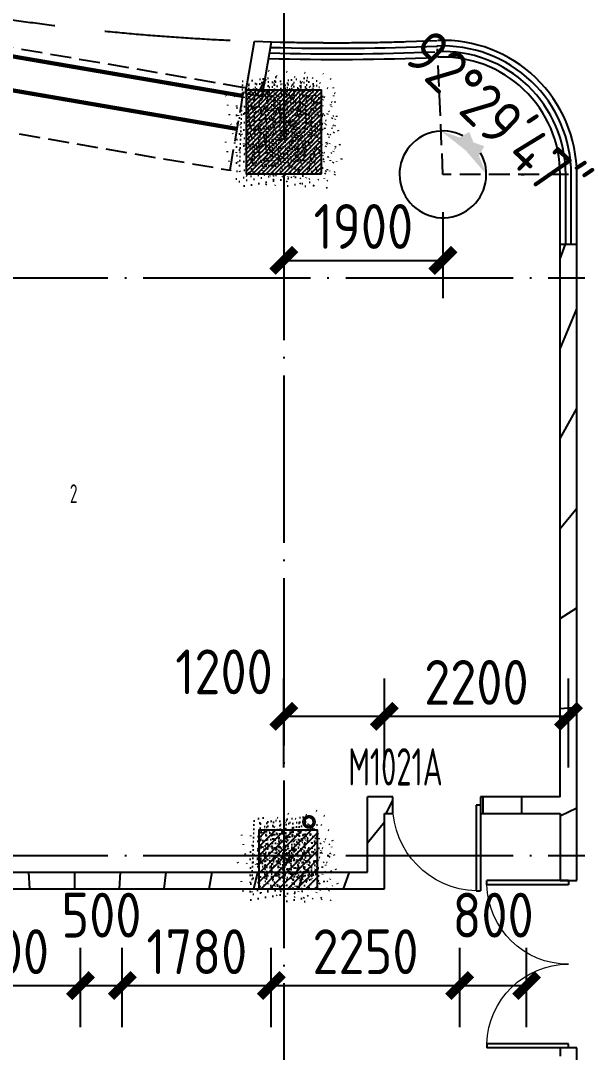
# Model space of a CAD drawing. Header units: inches. Extents: x 0 to 1813292486, y 0 to 3473589894.
# Drawn here: x 600562341 to 600568992, y 3473218165 to 3473230489 of the extents above; entities that cross this region are included whole.
import ezdxf
from ezdxf.enums import TextEntityAlignment as Align
from ezdxf.xclip import XClip

# ---------------------------------------------------------------- set-up
doc = ezdxf.new("R2010")
doc.units = ezdxf.units.IN
doc.header["$LTSCALE"] = 1000
doc.header["$MEASUREMENT"] = 0
doc.header["$XCLIPFRAME"] = 2
for name, pattern in [('AX-MALL-DIM-P02$0$DASH', [0.35, 0.25, -0.1]), ('AX-MALL-GIRD-200$0$DOTE', [2.4200000000000004, 2, -0.2, 0.02, -0.2]), ('AX-MALL-WALL-P02-QT$0$Ax-Dxs-Wall-P01-150$0$DASH', [0.35, 0.25, -0.1]), ('AX-MALL-WALL-P02-QT$0$DASH', [0.35, 0.25, -0.1]), ('PX-MALL-P02-LG$0$CONTINOUS', [0])]:
    doc.linetypes.add(name, pattern=pattern)
for name, color, linetype in [('A-Anno-Note', 241, 'Continuous'), ('AX-MALL-DIM-P02$0$A-Anno-Dims', 3, 'Continuous'), ('AX-MALL-DIM-P02$0$A-Detl-Patt', 8, 'Continuous'), ('AX-MALL-DIM-P02$0$A-Detl-Thin', 131, 'Continuous'), ('AX-MALL-GIRD-200$0$A-Grid', 222, 'AX-MALL-GIRD-200$0$DOTE'), ('AX-MALL-P02-200$0$A-Anno-Note', 241, 'Continuous'), ('AX-MALL-WALL-P02$0$A-Anno-Note', 241, 'Continuous'), ('AX-MALL-WALL-P02-QT$0$A-Curt', 151, 'Continuous'), ('AX-MALL-WALL-P02-QT$0$A-Detl-Fine', 152, 'Continuous'), ('AX-MALL-WALL-P02-QT$0$A-Detl-Patt', 8, 'Continuous'), ('AX-MALL-WALL-P02-QT$0$A-Detl-Thin', 131, 'Continuous'), ('AX-MALL-WALL-P02-QT$0$A-Wall', 2, 'Continuous'), ('AX-MALL-WALL-P02-QT$0$A-Wall-Patt', 13, 'Continuous'), ('AX-MALL-WALL-P02-QT$0$A-Wind', 4, 'Continuous'), ('AX-MALL-WORD-P02$0$A-Spac-Iden', 231, 'Continuous'), ('AX-MALL-WORD-P02$0$A-Wind-Iden', 11, 'Continuous'), ('AX-MALL-ZTKD-P02$0$A-Anno-Note', 241, 'Continuous'), ('PX-MALL-P02-LG$0$P-Pipe-Risr', 7, 'Continuous'), ('PX-MALL-P02-LG$0$P-Pipe-Risr-Arch', 6, 'Continuous'), ('PX-MALL-P02-LG$0$P-Pipe-Risr-W100', 6, 'Continuous'), ('PX-MALL-P02-LG$0$P-Pipe-Risr-W50', 6, 'Continuous'), ('PX-MALL-P02-LG$0$P-Sewr-Pipe', 123, 'PX-MALL-P02-LG$0$CONTINOUS'), ('SX-MALL-WALL-L-1F~2F$0$S-COLU', 30, 'Continuous'), ('SX-MALL-WALL-L-1F~2F$0$S-PATT-WALL', 83, 'Continuous'), ('SX-MALL-WALL-L-1F~2F$0$单形心', 4, 'Continuous')]:
    doc.layers.add(name, color=color, linetype=linetype)
doc.styles.add('AX-MALL-DIM-P02$0$_TCH_DIM_T3', font='gbenor.shx')
doc.styles.add('AX-MALL-WORD-P02$0$_TCH_SPACE', font='gbenor.shx', dxfattribs={"bigfont": 'gbcbig.shx'})
doc.styles.add('AX-MALL-WORD-P02$0$_TCH_WINDOW', font='gbenor.shx', dxfattribs={"bigfont": 'gbcbig.shx'})
doc.styles.add('PX-MALL-P02-LG$0$jzfz', font='gbenor.shx', dxfattribs={"bigfont": 'gbcbig.shx'})
doc.dimstyles.new('AX-MALL-DIM-P02$0$_TCH_ARCH&&180', dxfattribs={"dimtxt": 535.5, "dimasz": 270, "dimexe": 450, "dimexo": 450, "dimgap": 137.25, "dimtad": 1, "dimdec": 0, "dimzin": 0, "dimdsep": 46, "dimtxsty": 'AX-MALL-DIM-P02$0$_TCH_DIM_T3', "dimblk": 'AX-MALL-DIM-P02$0$_ArchTick', "dimcen": 0.09, "dimclrt": 7, "dimazin": 2, "dimtfac": 1, "dimtdec": 0, "dimtix": 1, "dimtmove": 2, "dimatfit": 3, "dimfxl": 500, "dimtolj": 1, "dimtzin": 0, "dimarcsym": 0})
doc.dimstyles.new('AX-MALL-DIM-P02$0$_TCH_ARROW&&180', dxfattribs={"dimtxt": 535.5, "dimasz": 540, "dimexe": 450, "dimexo": 450, "dimgap": 137.25, "dimtad": 1, "dimdec": 0, "dimzin": 0, "dimdsep": 46, "dimtxsty": 'AX-MALL-DIM-P02$0$_TCH_DIM_T3', "dimcen": 0.09, "dimclrt": 7, "dimaunit": 1, "dimadec": 3, "dimazin": 2, "dimtfac": 1, "dimtdec": 0, "dimtix": 1, "dimtmove": 2, "dimatfit": 3, "dimfxl": 500, "dimtolj": 1, "dimtzin": 0, "dimarcsym": 0})
pattern_1 = [(45, (0, 359.0227), (-353.55353201463, 353.55353201463), [])]

# ---------------------------------------------------------------- blocks, each defined once
blk = doc.blocks.new('AX-MALL-WORD-P02')
at = {"layer": 'AX-MALL-WORD-P02$0$A-Spac-Iden', "style": 'AX-MALL-WORD-P02$0$_TCH_SPACE', "width": 0.7}
blk.add_text('2', height=223.125, rotation=339.5681613092246, dxfattribs=at).set_placement((600371670.332056, 3473089662.333387))
at = {"layer": 'AX-MALL-WORD-P02$0$A-Wind-Iden', "style": 'AX-MALL-WORD-P02$0$_TCH_WINDOW', "width": 0.7}
blk.add_text('M1021A', height=446.25, rotation=339.5681612302259, dxfattribs=at).set_placement((600373607.7053525, 3473085338.981866))
blk = doc.blocks.new('AX-MALL-GIRD-200')
at = {"layer": 'AX-MALL-GIRD-200$0$A-Grid'}
for p, q in [((600401631.5671628, 3473162765.920172), (600362902.028213, 3473058802.19309)), ((600223757.4145118, 3473147635.412487), (600581653.41861, 3473014308.649205)), ((600221348.6739725, 3473141169.504273), (600579244.6780716, 3473007842.740992))]:
    blk.add_line(p, q, dxfattribs=at)
blk = doc.blocks.new('*U106')
at = {"layer": 'AX-MALL-WALL-P02-QT$0$A-Detl-Fine', "color": 152, "linetype": 'AX-MALL-WALL-P02-QT$0$Ax-Dxs-Wall-P01-150$0$DASH'}
blk.add_lwpolyline([(-999.9999999474991, 22093.01273759392), (-999.9999999417487, 14636.67173621705), (5.452602636069059e-08, 14636.67173621333), (4.877563242189353e-08, 22093.01273759764)], close=True, dxfattribs=at)
at = {"layer": 'AX-MALL-WALL-P02-QT$0$A-Detl-Thin', "linetype": 'AX-MALL-WALL-P02-QT$0$Ax-Dxs-Wall-P01-150$0$DASH', "const_width": 49.99999999999998}
for points in [[(-899.999999945474, 14636.67173621333), (-899.9999999512244, 22093.01273759019)], [(-499.9999999417487, 14636.67173621705), (-499.9999999474991, 22093.01273759392)]]:
    blk.add_lwpolyline(points, dxfattribs=at)
blk = doc.blocks.new('AX-MALL-WALL-P02-QT$0$tj')
at = {"layer": 'AX-MALL-WALL-P02-QT$0$A-Detl-Patt'}
h = blk.add_hatch(dxfattribs=at)
h.set_pattern_fill('STEEL', color=256, scale=100.0000000000001, angle=50.43183869082386)
h.set_pattern_definition([(75.00000000004839, (-14278.19445574284, 156289.8254051208), (-153.3407249234246, 41.08752340989569), []), (75.00000000004839, (-14317.88195610046, 156358.5661673546), (-153.3407249234246, 41.08752340989569), [])])
edge = h.paths.add_edge_path()
edge.add_line((88101.273016572, 47666.64152574539), (87883.93542659283, 47459.84604215622))
edge.add_line((87883.93542659283, 47459.84604215622), (91571.54751467705, 43584.64122533798))
edge.add_arc((262949.389629302, 558937.705083496), 543101.4133620498, 251.6057364187558, 260.0288666978238)
edge.add_arc((172180.8466627672, -2862.146247219684), 27099.9982179492, 64.7128659603706, 96.9316049602786, ccw=False)
edge.add_arc((262948.9730309481, 558936.3205539446), 543099.9677998082, 261.6155114784545, 271.7251478115656)
edge.add_line((279298.9759148359, 16082.51663446426), (279298.9759315252, 16382.65274763107))
edge.add_arc((262948.9742454757, 558936.3204835369), 542799.9676941936, 261.62020364125146, 271.7261014454634, ccw=False)
edge.add_arc((172180.8456921196, -2862.14609140989), 27400.00151046549, 64.80631838577902, 96.83815911678944)
edge.add_arc((262949.394896181, 558937.7037490648), 542801.4137571028, 251.6136389015772, 260.02417327084333, ccw=False)
edge.add_line((91737.26096642017, 43845.69257831573), (88101.273016572, 47666.64152574539))
blk = doc.blocks.new('SX-MALL-WALL-L-1F~2F$0$BANWANG_XINGXIN')
at = {"color": 0}
for points in [[(0.7071067811865476, 0.7071067811865475), (-0.7071067811865477, -0.7071067811865475)], [(-0.7071067811865475, 0.7071067811865476), (0.7071067811865474, -0.7071067811865477)]]:
    blk.add_lwpolyline(points, dxfattribs=at)
blk = doc.blocks.new('SX-MALL-WALL-L-1F~2F')
at = {"layer": 'SX-MALL-WALL-L-1F~2F$0$S-PATT-WALL'}
h = blk.add_hatch(dxfattribs=at)
h.set_pattern_fill('钢筋混凝土', color=256, scale=15, pattern_type=2)
h.set_pattern_definition([(24.56816130673034, (600486109.3432454, 3473008966.584942), (-15.59158029661402, 34.10502344016549), []), (29.56816130673031, (600486109.3432454, 3473008966.584942), (97.53445421603337, -46.37920051640222), [11.25, -123.75]), (334.5681613067303, (600486109.3432454, 3473008966.584942), (19.88439778210013, 112.9961142822326), [9, -99]), (80.0195613067303, (600486117.4711165, 3473008962.720009), (117.4189029675295, 66.61682168108834), [9.5610285, -105.1713168]), (25.75236130673034, (600486119.8160304, 3473008994.697586), (141.3476152508647, -79.15081592980496), [16.875, -185.625]), (76.20376130673031, (600486131.5949941, 3473008988.101677), (182.3878362898089, 87.98253896896013), [14.3415432, -157.75695]), (330.7523613067304, (600486119.8160304, 3473008994.697586), (182.3877676303837, 87.98268140192766), [13.5, -148.5]), (0.568161306730337, (600486131.2541564, 3473008982.433033), (62.82047319274221, -87.8498044824239), [11.25, -123.75]), (305.5681613067304, (600486131.2541564, 3473008982.433033), (72.17288941930451, 89.18848104384892), [9, -99]), (51.01956130673031, (600486136.489191, 3473008975.112212), (134.9933625473162, 1.338571311841363), [9.5610285, -105.1713168]), (17.06816130673036, (600486109.3432454, 3473008966.584942), (19.14085715763584, 46.15589493521907), [0, -97.8, 0, -100.5, 0, -99.375]), (347.0681613067303, (600486109.3432454, 3473008966.584942), (57.63084700269554, 41.66442755819283), [0, -57.3, 0, -95.55, 0, -37.875]), (307.0681613067303, (600486077.9976469, 3473008978.262097), (73.85474000682576, -31.12342332591599), [0, -37.5, 0, -117, 0, -155.25]), (297.0681613067303, (600486063.9413247, 3473008983.498489), (87.21641676135913, -16.46683783575089), [0, -48.74999999999901, 0, -77.699999999998, 0, -110.249999999998])])
h.paths.add_polyline_path([(600375859.7925537, 3473092296.342238), (600376208.8853849, 3473093233.430383), (600375365.5060526, 3473093547.613932), (600375016.4132212, 3473092610.525787)])
h = blk.add_hatch(dxfattribs=at)
h.set_pattern_fill('钢筋混凝土', color=256, scale=15, pattern_type=2)
h.set_pattern_definition([(24.56816131876918, (600332877.9157056, 3473133823.280936), (-31.18316060756021, 68.21004687377882), []), (29.56816131876925, (600332877.9157056, 3473133823.280936), (97.53445422577846, -46.37920049590846), [11.25, -123.75]), (334.5681613187692, (600332877.9157056, 3473133823.280936), (19.88439775835759, 112.9961142864107), [9, -99]), (80.01956131876923, (600332886.0435767, 3473133819.416004), (117.4189029535321, 66.61682170576017), [9.5610285, -105.1713168]), (25.75236131876919, (600332888.3884906, 3473133851.39358), (141.3476152674957, -79.15081590010527), [16.87499999999951, -185.624999999996]), (76.20376131876925, (600332900.1674542, 3473133844.797672), (182.3878362713222, 87.98253900728311), [14.3415432, -157.75695]), (330.7523613187692, (600332888.3884906, 3473133851.39358), (182.387767611897, 87.98268144025062), [13.49999999999975, -148.499999999996]), (0.5681613187692669, (600332899.8266165, 3473133839.129027), (62.82047321120105, -87.84980446922418), [11.25, -123.75]), (305.5681613187692, (600332899.8266165, 3473133839.129027), (72.17288940056439, 89.18848105901375), [9, -99]), (51.01956131876926, (600332905.0616512, 3473133831.808207), (134.9933625470349, 1.33857134020591), [9.5610285, -105.1713168]), (17.06816131876921, (600332877.9157056, 3473133823.280936), (19.14085714793764, 46.15589493924091), [0.75, -97.8, 0.75, -100.5, 0.75, -99.375]), (347.0681613187692, (600332877.9157056, 3473133823.280936), (57.63084699394109, 41.66442757030211), [0.75, -57.3, 0.75, -95.55, 0.75, -37.875]), (307.0681613187692, (600332846.5701071, 3473133834.958091), (73.85474001336534, -31.12342331039777), [0.75, -37.5, 0.75, -117, 0.75, -155.25]), (297.0681613187692, (600332832.5137849, 3473133840.194484), (87.2164167648191, -16.46683781742514), [0.75, -48.75, 0.75, -77.69999999999999, 0.75, -110.25])])
h.paths.add_polyline_path([(600372831.5935272, 3473084310.817574), (600373075.9585092, 3473084966.779277), (600372419.9968064, 3473085211.144259), (600372175.6318243, 3473084555.182556)])
at = {"layer": 'SX-MALL-WALL-L-1F~2F$0$S-COLU'}
for points in [[(600375859.7925537, 3473092296.342238), (600376208.8853849, 3473093233.430383), (600375365.5060526, 3473093547.613932), (600375016.4132212, 3473092610.525787)], [(600372831.5935272, 3473084310.817574), (600373075.9585092, 3473084966.779277), (600372419.9968064, 3473085211.144259), (600372175.6318243, 3473084555.182556)]]:
    blk.add_lwpolyline(points, close=True, dxfattribs=at)
at = {"layer": 'SX-MALL-WALL-L-1F~2F$0$单形心', "xscale": 50, "yscale": 50, "zscale": 50}
for p in [(600375612.6493031, 3473092921.978085), (600372625.7951667, 3473084760.980917)]:
    blk.add_blockref('SX-MALL-WALL-L-1F~2F$0$BANWANG_XINGXIN', p, dxfattribs=at)
blk = doc.blocks.new('SX-MALL-WALL-L-2F~3F')
ref = blk.add_blockref('SX-MALL-WALL-L-1F~2F', (0, 0))
XClip(ref).set_block_clipping_path([(600349769.7341375, 3473074679.418533), (600357001.7302529, 3473071985.287766), (600356499.8725733, 3473070638.124951), (600359302.5086629, 3473069594.060767), (600362345.1765132, 3473077761.653201), (600381551.4312518, 3473070606.759726), (600391553.7259278, 3473066880.611454), (600387749.827644, 3473056669.608357), (600391632.1759799, 3473055223.319679), (600395635.5522461, 3473065969.791956), (600406982.2408491, 3473061742.817497), (600403058.8006672, 3473051210.921831), (600412723.2437257, 3473047610.6332), (600445093.3740637, 3473134503.466942), (600393055.2444371, 3473153889.197227), (600387463.4997383, 3473138878.984498), (600380158.3525343, 3473141600.366193), (600382830.751978, 3473148774.027779), (600388210.8522022, 3473146769.782572), (600390696.2253517, 3473153441.399696), (600277474.697425, 3473195619.741203), (600273446.9822528, 3473184807.934726), (600257129.111771, 3473190886.82031), (600241575.9633431, 3473149136.690594), (600258197.8999482, 3473142944.531458), (600255239.7303221, 3473135003.762026), (600263182.3271956, 3473132044.911624), (600260741.6763649, 3473125493.34496), (600269350.4970673, 3473122286.306632), (600271511.1407766, 3473128086.235537), (600286270.1853781, 3473122588.058336), (600284109.5416689, 3473116788.129431), (600282580.7823727, 3473112684.400902), (600291840.7574171, 3473109234.788475), (600290827.7957876, 3473106515.642598), (600293360.405141, 3473105572.171298), (600294731.2544166, 3473109252.0137), (600323175.4764534, 3473098655.706329), (600321336.3302773, 3473093718.790065), (600344750.773286, 3473084996.222976), (600341987.4689643, 3473077578.540671), (600344583.6790427, 3473076611.376234), (600346015.5062013, 3473080454.904757), (600351201.5612961, 3473078522.947055)])
blk = doc.blocks.new('SX-MALL-WALL-2F~3F')
blk.add_blockref('SX-MALL-WALL-L-2F~3F', (0, 0))
blk = doc.blocks.new('AX-MALL-WALL-P02-QT$0$$DorLib2D$00000002')
for p, q in [((-0.5, -5.684341886080802e-17), (-0.5000000000000007, 0.4875)), ((-0.4750000000000007, 0.4875), (-0.5000000000000007, 0.4875)), ((-0.475, -2.842170943040401e-17), (-0.4750000000000007, 0.4875)), ((0.475, -2.842170943040401e-17), (0.4750000000000007, 0.4875)), ((0.4750000000000007, 0.4875), (0.5000000000000007, 0.4875)), ((0.5, -5.684341886080802e-17), (0.5000000000000007, 0.4875)), ((-0.5, -5.684341886080802e-17), (-0.475, -2.842170943040401e-17)), ((0.5, -5.684341886080802e-17), (0.475, -2.842170943040401e-17))]:
    blk.add_line(p, q)
at = {"lineweight": 13}
for centre, start, end in [((-0.4875, -4.263256414560601e-17), 0, 88.53071641864632), ((0.4875, -4.263256414560601e-17), 91.4692835813537, 180)]:
    blk.add_arc(centre, 0.4875, start, end, dxfattribs=at)
blk = doc.blocks.new('AX-MALL-WALL-P02-QT$0$$DorLib2D$00000001')
for p, q in [((0.45, 0.9750000000000001), (0.5000000000000002, 0.9750000000000001)), ((0.45, 0), (0.45, 0.9750000000000001)), ((0.5, 0), (0.5, 0.9750000000000001)), ((0.5, 0), (0.45, 0))]:
    blk.add_line(p, q)
at = {"lineweight": 13}
blk.add_arc((0.475, 0), 0.975, 91.4692835813538, 180, dxfattribs=at)
blk = doc.blocks.new('AX-MALL-WALL-P02-QT')
at = {"layer": 'AX-MALL-WALL-P02-QT$0$A-Wall-Patt'}
h = blk.add_hatch(dxfattribs=at)
h.set_pattern_fill('普通砖', color=256, scale=200, style=0)
h.set_pattern_definition(pattern_1)
h.paths.add_polyline_path([(600375518.396469, 3473093412.674467), (600375850.3235481, 3473093983.52963), (600375663.4344202, 3473094059.997398), (600375345.4995776, 3473093513.206377)])
h = blk.add_hatch(dxfattribs=at)
h.set_pattern_fill('普通砖', color=256, scale=200, style=0)
h.set_pattern_definition(pattern_1)
h.paths.add_polyline_path([(600375960.7138863, 3473084212.264002), (600376085.6589558, 3473084165.718278), (600378424.5815066, 3473090444.208559), (600378237.163884, 3473090514.027143), (600375933.1506222, 3473084329.245666)])
h = blk.add_hatch(dxfattribs=at)
h.set_pattern_fill('普通砖', color=256, scale=200, style=0)
h.set_pattern_definition(pattern_1)
h.paths.add_polyline_path([(600366904.0479509, 3473086732.429336), (600366646.8117553, 3473086614.830273), (600373581.2640382, 3473084031.54332), (600373463.6649753, 3473084288.779515)])
h = blk.add_hatch(dxfattribs=at)
h.set_pattern_fill('普通砖', color=256, scale=200, style=0)
h.set_pattern_definition(pattern_1)
h.paths.add_polyline_path([(600373463.6649753, 3473084288.779515), (600373581.2640382, 3473084031.54332), (600373895.4476172, 3473084874.922733), (600373777.8485541, 3473085132.158929)])
h = blk.add_hatch(dxfattribs=at)
h.set_pattern_fill('普通砖', color=256, scale=200, style=0)
h.set_pattern_definition(pattern_1)
h.paths.add_polyline_path([(600373895.4476172, 3473084874.922733), (600373989.1564327, 3473084840.01345), (600374058.9749991, 3473085027.431079), (600373777.8485541, 3473085132.158929)])
h = blk.add_hatch(dxfattribs=at)
h.set_pattern_fill('普通砖', color=256, scale=200, style=0)
h.set_pattern_definition(pattern_1)
h.paths.add_polyline_path([(600375933.1506222, 3473084329.245666), (600375042.917553, 3473084660.883606), (600374973.0989866, 3473084473.465977), (600375863.3320689, 3473084141.828032), (600375960.7138863, 3473084212.264002)])
h = blk.add_hatch(dxfattribs=at)
h.set_pattern_fill('普通砖', color=256, scale=200, style=0)
h.set_pattern_definition(pattern_1)
h.paths.add_polyline_path([(600375863.3320689, 3473084141.828032), (600375584.0579412, 3473083392.157345), (600375771.475587, 3473083322.338822), (600376085.6589674, 3473084165.718309), (600375960.7138823, 3473084212.263992)])
h = blk.add_hatch(dxfattribs=at)
h.set_pattern_fill('普通砖', color=256, scale=200, style=0)
h.set_pattern_definition(pattern_1)
h.paths.add_polyline_path([(600375003.4718419, 3473081260.744719), (600375073.2903641, 3473081448.162364), (600374885.8727185, 3473081517.980886), (600374850.9634656, 3473081424.272086), (600374878.5267402, 3473081307.290411)])
at = {"layer": 'AX-MALL-WALL-P02-QT$0$A-Curt'}
for p, q in [((600378237.1638826, 3473090514.027139), (600378528.5899947, 3473091296.317263)), ((600378299.6364235, 3473090490.754278), (600378591.0625353, 3473091273.044401)), ((600378362.1089643, 3473090467.481416), (600378653.5350763, 3473091249.77154)), ((600378424.5815052, 3473090444.208555), (600378716.0076172, 3473091226.498678))]:
    blk.add_line(p, q, dxfattribs=at)
for centre, radius, start, end in [((600386208.6124581, 3473119566.060333), 27666.6671426951, 247.9373941882508, 252.0646666735253), ((600386208.6124609, 3473119566.060333), 27600.00047791522, 247.9571245619253, 252.0646666687377), ((600386208.6124597, 3473119566.060332), 27800.0004760849, 247.8982201859747, 252.0324161308844), ((600386208.6124609, 3473119566.060334), 27733.3338112461, 247.9177596242484, 251.995693450431), ((600377216.6666355, 3473091785.047355), 1533.333334203293, 339.5681557503622, 72.30448217549578), ((600377216.6666356, 3473091785.047355), 1600.000000838165, 339.5681557496802, 71.74146762952552), ((600377216.6666359, 3473091785.047354), 1400.00000062411, 339.5681557833857, 72.06466669227662), ((600377216.6666358, 3473091785.047354), 1466.666667164875, 339.5681557620591, 72.06466668222282)]:
    blk.add_arc(centre, radius, start, end, dxfattribs=at)
at = {"layer": 'AX-MALL-WALL-P02-QT$0$A-Detl-Thin', "linetype": 'AX-MALL-WALL-P02-QT$0$DASH', "ltscale": 6}
blk.add_lwpolyline([(600377709.3747116, 3473093307.290674, -0.1318647793149159), (600365703.2457755, 3473101092.02557, 0.116047201381014), (600354377.7366995, 3473108953.226319), (600328790.8997645, 3473118485.073874)], format="xyb", dxfattribs=at)
at = {"layer": 'AX-MALL-WALL-P02-QT$0$A-Wall'}
for p, q in [((600375345.4995776, 3473093513.206377), (600375663.4344202, 3473094059.997398)), ((600375663.4344202, 3473094059.997398), (600375850.3235481, 3473093983.52963)), ((600375518.396469, 3473093412.674467), (600375850.3235481, 3473093983.52963)), ((600375345.4995776, 3473093513.206377), (600375518.396469, 3473093412.674467)), ((600375933.1506222, 3473084329.245666), (600378237.163884, 3473090514.027143)), ((600378237.163884, 3473090514.027143), (600378424.5815066, 3473090444.208559)), ((600376085.6589558, 3473084165.718278), (600378424.5815066, 3473090444.208559)), ((600366904.0479509, 3473086732.429336), (600373463.6649753, 3473084288.779515)), ((600366646.8117553, 3473086614.830273), (600373581.2640382, 3473084031.54332)), ((600373463.6649753, 3473084288.779515), (600373777.8485541, 3473085132.158929)), ((600374058.9749991, 3473085027.431079), (600373777.8485541, 3473085132.158929)), ((600373989.1564327, 3473084840.01345), (600374058.9749991, 3473085027.431079)), ((600373581.2640382, 3473084031.54332), (600373895.4476172, 3473084874.922733)), ((600373895.4476172, 3473084874.922733), (600373989.1564327, 3473084840.01345)), ((600375042.917553, 3473084660.883606), (600374973.0989866, 3473084473.465977)), ((600375933.1506222, 3473084329.245666), (600375042.917553, 3473084660.883606)), ((600374973.0989866, 3473084473.465977), (600375863.3320689, 3473084141.828032)), ((600375863.3320689, 3473084141.828032), (600375584.0579412, 3473083392.157345)), ((600375771.475587, 3473083322.338822), (600376085.6589674, 3473084165.718309)), ((600375584.0579412, 3473083392.157345), (600375771.475587, 3473083322.338822)), ((600374885.8727185, 3473081517.980886), (600374850.9634656, 3473081424.272086)), ((600375073.2903641, 3473081448.162364), (600374885.8727185, 3473081517.980886)), ((600375003.4718419, 3473081260.744719), (600375073.2903641, 3473081448.162364))]:
    blk.add_line(p, q, dxfattribs=at)
at = {"layer": 'AX-MALL-WALL-P02-QT$0$A-Detl-Thin'}
blk.add_blockref('SX-MALL-WALL-2F~3F', (0, 0), dxfattribs=at)
at = {"layer": 'AX-MALL-WALL-P02-QT$0$A-Detl-Thin', "rotation": 339.5681613091762}
blk.add_blockref('AX-MALL-WALL-P02-QT$0$tj', (600144118.6961328, 3473128496.287411), dxfattribs=at)
at = {"layer": 'AX-MALL-WALL-P02-QT$0$A-Detl-Thin', "color": 5, "rotation": 239.8238889262153}
blk.add_blockref('*U106', (600355752.1924388, 3473103824.369845), dxfattribs=at)
at = {"layer": 'AX-MALL-WALL-P02-QT$0$A-Wind'}
blk.add_blockref('AX-MALL-GIRD-200', (0, 0), dxfattribs=at)
at = {"layer": 'AX-MALL-WALL-P02-QT$0$A-Wind', "zscale": 200}
for name, p, xscale, yscale, rotation in [('AX-MALL-WALL-P02-QT$0$$DorLib2D$00000001', (600374516.0369928, 3473084750.448528), 1050, -1050, 339.5681613109069), ('AX-MALL-WALL-P02-QT$0$$DorLib2D$00000002', (600375328.6741526, 3473082420.159854), -2000, 2000, 69.56817478201863)]:
    blk.add_blockref(name, p, dxfattribs=dict(at, xscale=xscale, yscale=yscale, rotation=rotation))
blk = doc.blocks.new('AX-MALL-WALL-P02')
at = {"layer": 'AX-MALL-WALL-P02$0$A-Anno-Note'}
blk.add_blockref('AX-MALL-WORD-P02', (0, 0), dxfattribs=at)
blk.add_blockref('AX-MALL-WALL-P02-QT', (0, 0), dxfattribs=at)
blk = doc.blocks.new('PX-MALL-P02-LG$0$P-Risr')
at = {"layer": 'PX-MALL-P02-LG$0$P-Pipe-Risr-W50'}
h = blk.add_hatch(color=0, dxfattribs=at)
edge = h.paths.add_edge_path()
edge.add_ellipse((0, 0), major_axis=(47.05795628796547, 47.05795628796547), ratio=0.9999999999999695, start_angle=225.0000000000009, end_angle=405.0000000000009, ccw=False)
edge.add_ellipse((0, 0), major_axis=(47.05795628796764, 47.05795628796764), ratio=0.9999999999998785, start_angle=133.9675974886221, end_angle=225.0000000000035, ccw=False)
edge.add_line((-66.53919663240958, 1.199087783927098), (-54.4367953546693, 1.199087783927098))
edge.add_ellipse((0, 0), major_axis=(-38.50196423560672, 38.50196423560672), ratio=0.9999999999999859, start_angle=43.73814098242129, end_angle=134.9999999999996)
edge.add_ellipse((0, 0), major_axis=(38.50196423561096, 38.50196423561096), ratio=0.9999999999998216, start_angle=225.0000000000051, end_angle=405.0000000000051)
edge.add_ellipse((0, 0), major_axis=(38.50196423560679, 38.50196423560679), ratio=0.9999999999999831, start_angle=45.00000000000048, end_angle=133.7381409824204)
edge.add_line((-54.43679535467527, 1.199087783927098), (-66.53919663241555, 1.199087783927098))
edge.add_ellipse((0, 0), major_axis=(-47.05795628796762, 47.05795628796762), ratio=0.9999999999998742, start_angle=-45.00000000000358, end_angle=43.967597488629224, ccw=False)
at = {"layer": 'PX-MALL-P02-LG$0$P-Pipe-Risr-Arch', "ltscale": 0.7}
blk.add_circle((0, 0), 59.29000000000001, dxfattribs=at)
at = {"layer": 'PX-MALL-P02-LG$0$P-Pipe-Risr-W100', "color": 0, "const_width": 15}
blk.add_lwpolyline([(-75, 0, 1), (75, 0, 1)], format="xyb", close=True, dxfattribs=at)
at = {"layer": 'PX-MALL-P02-LG$0$P-Pipe-Risr-W50'}
blk.add_circle((0, 0), 54.45000000000001, dxfattribs=at)
at = {"layer": 'PX-MALL-P02-LG$0$P-Pipe-Risr', "style": 'PX-MALL-P02-LG$0$jzfz', "width": 0.6, "flags": 1}
for tag, p in [('SYS-MARK', (0.3310501334344735, -45.65933377496549)), ('RANGE', (0.3337570973526454, -45.67887874227017))]:
    blk.add_attdef(tag, text='', height=0.015625, dxfattribs=at).set_placement(p, align=Align.MIDDLE)
blk = doc.blocks.new('PX-MALL-P02-LG')
at = {"layer": 'PX-MALL-P02-LG$0$P-Sewr-Pipe', "ltscale": 0.7, "xscale": -1, "rotation": 69.5681611982942}
blk.add_blockref('PX-MALL-P02-LG$0$P-Risr', (600373017.1588401, 3473085095.397013), dxfattribs=at)
blk = doc.blocks.new('AX-MALL-ZTKD-P02')
at = {"layer": 'AX-MALL-ZTKD-P02$0$A-Anno-Note'}
blk.add_blockref('AX-MALL-GIRD-200', (0, 0), dxfattribs=at)
blk = doc.blocks.new('AX-MALL-DIM-P02$0$_ArchTick')
at = {"color": 0, "linetype": 'ByBlock', "const_width": 0.4}
blk.add_lwpolyline([(-0.5, -0.5), (0.5, 0.5)], dxfattribs=at)
blk = doc.blocks.new('*D663')
at = {"layer": 'AX-MALL-DIM-P02$0$A-Anno-Dims', "color": 0, "lineweight": -2, "transparency": 16777216}
for p, q in [((600372962.9334906, 3473085809.270989), (600373333.5157989, 3473086803.964107)), ((600373176.412881, 3473086382.278593), (600374300.9395461, 3473085963.325571)), ((600374087.4601555, 3473085390.317967), (600374458.042464, 3473086385.011086))]:
    blk.add_line(p, q, dxfattribs=at)
at = {"layer": 'AX-MALL-DIM-P02$0$A-Anno-Dims', "color": 0, "lineweight": -2, "transparency": 16777216, "xscale": 270, "yscale": 270, "zscale": 270}
for p, rotation in [((600373176.412881, 3473086382.278593), 159.5666471839773), ((600374300.9395461, 3473085963.325571), 339.5666471839773)]:
    blk.add_blockref('AX-MALL-DIM-P02$0$_ArchTick', p, dxfattribs=dict(at, rotation=rotation))
at = {"layer": 'AX-MALL-DIM-P02$0$A-Anno-Dims', "color": 7, "transparency": 16777216, "insert": (600372692.0171653, 3473087129.399301), "char_height": 535.5, "attachment_point": 5, "rotation": 339.5666471839773, "style": 'AX-MALL-DIM-P02$0$_TCH_DIM_T3'}
blk.add_mtext('\\A1;1200', dxfattribs=at)
blk = doc.blocks.new('*D664')
at = {"layer": 'AX-MALL-DIM-P02$0$A-Anno-Dims', "color": 0, "lineweight": -2, "transparency": 16777216}
for p, q in [((600374087.4601552, 3473085390.317967), (600374458.042464, 3473086385.011086)), ((600374300.9395459, 3473085963.325571), (600376362.5124943, 3473085195.267113)), ((600376149.0331037, 3473084622.259509), (600376519.6154125, 3473085616.952628))]:
    blk.add_line(p, q, dxfattribs=at)
at = {"layer": 'AX-MALL-DIM-P02$0$A-Anno-Dims', "color": 0, "lineweight": -2, "transparency": 16777216, "xscale": 270, "yscale": 270, "zscale": 270}
for p, rotation in [((600374300.9395459, 3473085963.325571), 159.5666471743845), ((600376362.5124943, 3473085195.267113), 339.5666471743845)]:
    blk.add_blockref('AX-MALL-DIM-P02$0$_ArchTick', p, dxfattribs=dict(at, rotation=rotation))
at = {"layer": 'AX-MALL-DIM-P02$0$A-Anno-Dims', "color": 7, "transparency": 16777216, "insert": (600375473.1186461, 3473085958.813305), "char_height": 535.5, "attachment_point": 5, "rotation": 339.5666471743845, "style": 'AX-MALL-DIM-P02$0$_TCH_DIM_T3'}
blk.add_mtext('\\A1;2200', dxfattribs=at)
blk = doc.blocks.new('*D688')
at = {"layer": 'AX-MALL-DIM-P02$0$A-Anno-Dims', "color": 0, "lineweight": -2, "transparency": 16777216}
for p, q in [((600367729.4546033, 3473084450.740515), (600368059.3281959, 3473085336.237453)), ((600367902.2364217, 3473084914.547788), (600369776.4127156, 3473084216.362124)), ((600369603.6308972, 3473083752.554852), (600369933.5044898, 3473084638.05179))]:
    blk.add_line(p, q, dxfattribs=at)
at = {"layer": 'AX-MALL-DIM-P02$0$A-Anno-Dims', "color": 0, "lineweight": -2, "transparency": 16777216, "xscale": 270, "yscale": 270, "zscale": 270}
for p, rotation in [((600367902.2364217, 3473084914.547788), 159.5681613044537), ((600369776.4127156, 3473084216.362124), 339.5681613044537)]:
    blk.add_blockref('AX-MALL-DIM-P02$0$_ArchTick', p, dxfattribs=dict(at, rotation=rotation))
at = {"layer": 'AX-MALL-DIM-P02$0$A-Anno-Dims', "color": 7, "transparency": 16777216, "insert": (600368980.7071654, 3473084944.975655), "char_height": 535.5, "attachment_point": 5, "rotation": 339.56816130445367, "style": 'AX-MALL-DIM-P02$0$_TCH_DIM_T3'}
blk.add_mtext('\\A1;2000', dxfattribs=at)
blk = doc.blocks.new('*D689')
at = {"layer": 'AX-MALL-DIM-P02$0$A-Anno-Dims', "color": 0, "lineweight": -2, "transparency": 16777216}
for p, q in [((600369603.630897, 3473083752.554852), (600369933.5044897, 3473084638.051789)), ((600370072.17497, 3473083578.008435), (600370402.0485626, 3473084463.505373)), ((600369776.4127154, 3473084216.362123), (600370244.9567884, 3473084041.815707))]:
    blk.add_line(p, q, dxfattribs=at)
at = {"layer": 'AX-MALL-DIM-P02$0$A-Anno-Dims', "color": 0, "lineweight": -2, "transparency": 16777216, "xscale": 270, "yscale": 270, "zscale": 270}
for p, rotation in [((600369776.4127154, 3473084216.362123), 159.5681612922188), ((600370244.9567884, 3473084041.815707), 339.5681612922187)]:
    blk.add_blockref('AX-MALL-DIM-P02$0$_ArchTick', p, dxfattribs=dict(at, rotation=rotation))
at = {"layer": 'AX-MALL-DIM-P02$0$A-Anno-Dims', "color": 7, "transparency": 16777216, "insert": (600370304.4463699, 3473084917.64859), "char_height": 535.5, "attachment_point": 5, "rotation": 339.56816129221875, "style": 'AX-MALL-DIM-P02$0$_TCH_DIM_T3'}
blk.add_mtext('\\A1;500', dxfattribs=at)
blk = doc.blocks.new('*D690')
at = {"layer": 'AX-MALL-DIM-P02$0$A-Anno-Dims', "color": 0, "lineweight": -2, "transparency": 16777216}
for p, q in [((600370072.17497, 3473083578.008435), (600370402.0485626, 3473084463.505373)), ((600370244.9567882, 3473084041.815707), (600371912.973689, 3473083420.430466)), ((600371740.1918708, 3473082956.623195), (600372070.0654634, 3473083842.120132))]:
    blk.add_line(p, q, dxfattribs=at)
at = {"layer": 'AX-MALL-DIM-P02$0$A-Anno-Dims', "color": 0, "lineweight": -2, "transparency": 16777216, "xscale": 270, "yscale": 270, "zscale": 270}
for p, rotation in [((600370244.9567882, 3473084041.815707), 159.5681612990203), ((600371912.973689, 3473083420.430466), 339.5681612990203)]:
    blk.add_blockref('AX-MALL-DIM-P02$0$_ArchTick', p, dxfattribs=dict(at, rotation=rotation))
at = {"layer": 'AX-MALL-DIM-P02$0$A-Anno-Dims', "color": 7, "transparency": 16777216, "insert": (600371220.3478355, 3473084110.643786), "char_height": 535.5, "attachment_point": 5, "rotation": 339.5681612990203, "style": 'AX-MALL-DIM-P02$0$_TCH_DIM_T3'}
blk.add_mtext('\\A1;1780', dxfattribs=at)
blk = doc.blocks.new('*D691')
at = {"layer": 'AX-MALL-DIM-P02$0$A-Anno-Dims', "color": 0, "lineweight": -2, "transparency": 16777216}
for p, q in [((600371740.191871, 3473082956.623196), (600372070.0654634, 3473083842.120133)), ((600371912.9736892, 3473083420.430468), (600374021.4220203, 3473082634.971596)), ((600373848.6402019, 3473082171.164323), (600374178.5137945, 3473083056.661262))]:
    blk.add_line(p, q, dxfattribs=at)
at = {"layer": 'AX-MALL-DIM-P02$0$A-Anno-Dims', "color": 0, "lineweight": -2, "transparency": 16777216, "xscale": 270, "yscale": 270, "zscale": 270}
for p, rotation in [((600371912.9736892, 3473083420.430468), 159.568161304823), ((600374021.4220203, 3473082634.971596), 339.568161304823)]:
    blk.add_blockref('AX-MALL-DIM-P02$0$_ArchTick', p, dxfattribs=dict(at, rotation=rotation))
at = {"layer": 'AX-MALL-DIM-P02$0$A-Anno-Dims', "color": 7, "transparency": 16777216, "insert": (600373108.5804517, 3473083407.221731), "char_height": 535.5, "attachment_point": 5, "rotation": 339.568161304823, "style": 'AX-MALL-DIM-P02$0$_TCH_DIM_T3'}
blk.add_mtext('\\A1;2250', dxfattribs=at)
blk = doc.blocks.new('*D692')
at = {"layer": 'AX-MALL-DIM-P02$0$A-Anno-Dims', "color": 0, "lineweight": -2, "transparency": 16777216}
for p, q in [((600373848.6402022, 3473082171.164323), (600374178.5137945, 3473083056.661261)), ((600374597.8798951, 3473081892.050553), (600374927.7534875, 3473082777.547491)), ((600374021.4220203, 3473082634.971595), (600374770.6617132, 3473082355.857824))]:
    blk.add_line(p, q, dxfattribs=at)
at = {"layer": 'AX-MALL-DIM-P02$0$A-Anno-Dims', "color": 0, "lineweight": -2, "transparency": 16777216, "xscale": 270, "yscale": 270, "zscale": 270}
for p, rotation in [((600374021.4220203, 3473082634.971595), 159.5681613156719), ((600374770.6617132, 3473082355.857824), 339.5681613156719)]:
    blk.add_blockref('AX-MALL-DIM-P02$0$_ArchTick', p, dxfattribs=dict(at, rotation=rotation))
at = {"layer": 'AX-MALL-DIM-P02$0$A-Anno-Dims', "color": 7, "transparency": 16777216, "insert": (600374689.8034849, 3473083283.974386), "char_height": 535.5, "attachment_point": 5, "rotation": 339.5681613156719, "style": 'AX-MALL-DIM-P02$0$_TCH_DIM_T3'}
blk.add_mtext('\\A1;800', dxfattribs=at)
blk = doc.blocks.new('*D743')
at = {"layer": 'AX-MALL-DIM-P02$0$A-Anno-Dims', "color": 0, "lineweight": -2, "transparency": 16777216}
for p, q in [((600379043.988524, 3473091104.316331), (600380450.0722742, 3473090580.508875)), ((600379597.3193884, 3473089580.475104), (600380028.3826082, 3473090737.60065)), ((600378612.9253043, 3473089947.190785), (600380019.0090544, 3473089423.383329))]:
    blk.add_line(p, q, dxfattribs=at)
at = {"layer": 'AX-MALL-DIM-P02$0$A-Anno-Dims', "color": 0, "lineweight": -2, "transparency": 16777216, "xscale": 270, "yscale": 270, "zscale": 270}
for p, rotation in [((600380028.3826082, 3473090737.60065), 69.56816130241067), ((600379597.3193884, 3473089580.475104), 249.5681613024107)]:
    blk.add_blockref('AX-MALL-DIM-P02$0$_ArchTick', p, dxfattribs=dict(at, rotation=rotation))
at = {"layer": 'AX-MALL-DIM-P02$0$A-Anno-Dims', "color": 7, "transparency": 16777216, "insert": (600379780.3029035, 3473091592.752697), "char_height": 535.5, "attachment_point": 5, "rotation": 69.56816130241069, "style": 'AX-MALL-DIM-P02$0$_TCH_DIM_T3'}
blk.add_mtext('\\A1;1235', dxfattribs=at)
blk = doc.blocks.new('*D744')
at = {"layer": 'AX-MALL-DIM-P02$0$A-Anno-Dims', "color": 0, "lineweight": -2, "transparency": 16777216}
for p, q in [((600378612.925304, 3473089947.190785), (600380019.0090545, 3473089423.383329)), ((600377398.0146197, 3473083676.766284), (600379597.3193885, 3473089580.475104)), ((600376413.6205355, 3473084043.481965), (600377819.7042857, 3473083519.674509))]:
    blk.add_line(p, q, dxfattribs=at)
at = {"layer": 'AX-MALL-DIM-P02$0$A-Anno-Dims', "color": 0, "lineweight": -2, "transparency": 16777216, "xscale": 270, "yscale": 270, "zscale": 270}
for p, rotation in [((600379597.3193885, 3473089580.475104), 69.5681613040002), ((600377398.0146197, 3473083676.766284), 249.5681613040002)]:
    blk.add_blockref('AX-MALL-DIM-P02$0$_ArchTick', p, dxfattribs=dict(at, rotation=rotation))
at = {"layer": 'AX-MALL-DIM-P02$0$A-Anno-Dims', "color": 7, "transparency": 16777216, "insert": (600378118.146304, 3473086770.003291), "char_height": 535.5, "attachment_point": 5, "rotation": 69.56816130400021, "style": 'AX-MALL-DIM-P02$0$_TCH_DIM_T3'}
blk.add_mtext('\\A1;6300', dxfattribs=at)
blk = doc.blocks.new('*D746')
at = {"layer": 'AX-MALL-DIM-P02$0$A-Anno-Dims', "color": 0, "lineweight": -2, "transparency": 16777216}
for p, q in [((600376204.184765, 3473083481.282573), (600377610.2685152, 3473082957.475117)), ((600375198.7497089, 3473077773.164457), (600377188.5788491, 3473083114.566891)), ((600374214.3556248, 3473078139.880139), (600375620.439375, 3473077616.072683))]:
    blk.add_line(p, q, dxfattribs=at)
at = {"layer": 'AX-MALL-DIM-P02$0$A-Anno-Dims', "color": 0, "lineweight": -2, "transparency": 16777216, "xscale": 270, "yscale": 270, "zscale": 270}
for p, rotation in [((600377188.5788491, 3473083114.566891), 69.56816130342949), ((600375198.7497089, 3473077773.164457), 249.5681613034295)]:
    blk.add_blockref('AX-MALL-DIM-P02$0$_ArchTick', p, dxfattribs=dict(at, rotation=rotation))
at = {"layer": 'AX-MALL-DIM-P02$0$A-Anno-Dims', "color": 7, "transparency": 16777216, "insert": (600375814.14358, 3473080585.248271), "char_height": 535.5, "attachment_point": 5, "rotation": 69.56816130342949, "style": 'AX-MALL-DIM-P02$0$_TCH_DIM_T3'}
blk.add_mtext('\\A1;5700', dxfattribs=at)
blk = doc.blocks.new('*D747')
at = {"layer": 'AX-MALL-DIM-P02$0$A-Anno-Dims', "color": 0, "lineweight": -2, "transparency": 16777216}
for p, q in [((600377504.122431, 3473092673.154707), (600377514.9208155, 3473092706.51679)), ((600378091.4099388, 3473091459.179808), (600378124.2699971, 3473091446.938471))]:
    blk.add_line(p, q, dxfattribs=at)
blk.add_arc((600377216.6666358, 3473091785.047354), 518.5357391834259, 42.32619339458707, 9.30663467906049, dxfattribs=at)
at = {"layer": 'AX-MALL-DIM-P02$0$A-Anno-Dims', "color": 0, "transparency": 16777216}
for points in [[(600377660.1301007, 3473091810.2322), (600377796.6236734, 3473091927.575732), (600377376.3462894, 3473092278.384684)], [(600377688.3944526, 3473092151.295044), (600377511.6699705, 3473092117.112338), (600377702.5803306, 3473091604.030245)]]:
    blk.add_solid(points, dxfattribs=at)
at = {"layer": 'AX-MALL-DIM-P02$0$A-Anno-Dims', "color": 7, "transparency": 16777216, "insert": (600378048.0280137, 3473092187.237013), "char_height": 535.5, "attachment_point": 5, "rotation": 295.8164140767933, "style": 'AX-MALL-DIM-P02$0$_TCH_DIM_T3'}
blk.add_mtext('\\A1;92°29\'47"', dxfattribs=at)
blk = doc.blocks.new('*D748')
at = {"layer": 'AX-MALL-DIM-P02$0$A-Anno-Dims', "color": 0, "lineweight": -2, "transparency": 16777216}
for p, q in [((600375279.1073831, 3473092026.634068), (600374920.3349155, 3473091063.562368)), ((600375077.4266897, 3473091485.252034), (600376857.8941681, 3473090821.975654)), ((600377059.5748615, 3473091363.357688), (600376700.8023939, 3473090400.285988))]:
    blk.add_line(p, q, dxfattribs=at)
at = {"layer": 'AX-MALL-DIM-P02$0$A-Anno-Dims', "color": 0, "lineweight": -2, "transparency": 16777216, "xscale": 270, "yscale": 270, "zscale": 270}
for p, rotation in [((600375077.4266897, 3473091485.252034), 159.5681613092858), ((600376857.8941681, 3473090821.975654), 339.5681613092858)]:
    blk.add_blockref('AX-MALL-DIM-P02$0$_ArchTick', p, dxfattribs=dict(at, rotation=rotation))
at = {"layer": 'AX-MALL-DIM-P02$0$A-Anno-Dims', "color": 7, "transparency": 16777216, "insert": (600376109.043026, 3473091533.134544), "char_height": 535.5, "attachment_point": 5, "rotation": 339.5681613092858, "style": 'AX-MALL-DIM-P02$0$_TCH_DIM_T3'}
blk.add_mtext('\\A1;1900', dxfattribs=at)
blk = doc.blocks.new('AX-MALL-DIM-P02')
at = {"layer": 'AX-MALL-DIM-P02$0$A-Detl-Patt', "linetype": 'AX-MALL-DIM-P02$0$DASH'}
for p, q in [((600377216.666636, 3473091785.047354), (600377678.5803722, 3473093212.150205)), ((600378622.2988564, 3473091261.408106), (600377216.6666361, 3473091785.047354))]:
    blk.add_line(p, q, dxfattribs=at)
at = {"layer": 'AX-MALL-DIM-P02$0$A-Detl-Thin'}
blk.add_blockref('AX-MALL-ZTKD-P02', (-2.384185791015625e-06, 9.5367431640625e-07), dxfattribs=at)
at = {"layer": 'AX-MALL-DIM-P02$0$A-Anno-Dims'}
dim = blk.add_angular_dim_3p(base=(600377726.6830561, 3473091878.655918), center=(600377216.6666359, 3473091785.047354), p1=(600377669.7202727, 3473091616.271581), p2=(600377365.5479053, 3473092245.0226), dimstyle='AX-MALL-DIM-P02$0$_TCH_ARROW&&180', override={"dimgap": 0}, dxfattribs=at)
dim.commit()
dim.dimension.update_dxf_attribs({"geometry": '*D747', "text_midpoint": (600378048.028013, 3473092187.237013), "dimtype": 133, "text_rotation": 295.8164140767933})
for p1, p2, distance, picture, middle in [((600375436.1991574, 3473092448.323734), (600377216.6666359, 3473091785.047354), -1027.7279713663866, '*D748', (600376109.043026, 3473091533.134544)), ((600375991.9308693, 3473084200.57374), (600378191.2356383, 3473090104.28256), -1500.4818438387963, '*D744', (600378118.146304, 3473086770.003291)), ((600373930.3572373, 3473084968.632452), (600375991.9301858, 3473084200.573995), 1061.4827584951006, '*D664', (600375473.1186461, 3473085958.813305)), ((600367572.3628289, 3473084029.050849), (600369446.5391228, 3473083330.865185), 944.9451923178658, '*D688', (600368980.7071654, 3473084944.975655)), ((600369915.0831957, 3473083156.318769), (600371583.1000965, 3473082534.933529), 944.9451904472818, '*D690', (600371220.3478355, 3473084110.643786)), ((600371583.1000965, 3473082534.933529), (600373691.5484277, 3473081749.474657), 944.9451918294122, '*D691', (600373108.5804517, 3473083407.221731)), ((600373792.6659586, 3473078296.971913), (600375782.4950988, 3473083638.374347), -1500.4818438387965, '*D746', (600375814.14358, 3473080585.248271))]:
    dim = blk.add_aligned_dim(p1=p1, p2=p2, distance=distance, dimstyle='AX-MALL-DIM-P02$0$_TCH_ARCH&&180', dxfattribs=at)
    dim.commit()
    dim.dimension.update_dxf_attribs({"geometry": picture, "text_midpoint": middle})
for base, p1, p2, angle, picture, middle in [((600380028.3826082, 3473090737.60065), (600378191.2356383, 3473090104.28256), (600378622.298858, 3473091261.408106), 69.56816129468683, '*D743', (600379780.3029035, 3473091592.752697)), ((600374300.9395461, 3473085963.325571), (600372805.8305724, 3473085387.585474), (600373930.3572376, 3473084968.632452), 339.56664716264316, '*D663', (600372692.0171653, 3473087129.399301)), ((600370244.9567884, 3473084041.815707), (600369446.5391227, 3473083330.865185), (600369915.0831956, 3473083156.318769), 339.56816129221875, '*D689', (600370304.4463699, 3473084917.64859)), ((600374770.6617132, 3473082355.857824), (600373691.5484279, 3473081749.474657), (600374440.7881209, 3473081470.360887), 339.56816134769275, '*D692', (600374689.8034849, 3473083283.974386))]:
    dim = blk.add_linear_dim(base=base, p1=p1, p2=p2, angle=angle, dimstyle='AX-MALL-DIM-P02$0$_TCH_ARCH&&180', dxfattribs=at)
    dim.commit()
    dim.dimension.update_dxf_attribs({"geometry": picture, "text_midpoint": middle, "dimtype": 129})
blk = doc.blocks.new('AX-MALL-P02-200')
at = {"layer": 'AX-MALL-P02-200$0$A-Anno-Note'}
blk.add_blockref('AX-MALL-WALL-P02', (0, 0), dxfattribs=at)
for name in ['AX-MALL-DIM-P02', 'PX-MALL-P02-LG']:
    blk.add_blockref(name, (0, 0), dxfattribs=at)

msp = doc.modelspace()

# ---------------------------------------------------------------- block references
at = {"layer": 'A-Anno-Note', "rotation": 20.43183869077545}
msp.add_blockref('AX-MALL-P02-200', (1250392458.527329, 9048125.682563305), dxfattribs=at)

doc.saveas('drawing.dxf')
